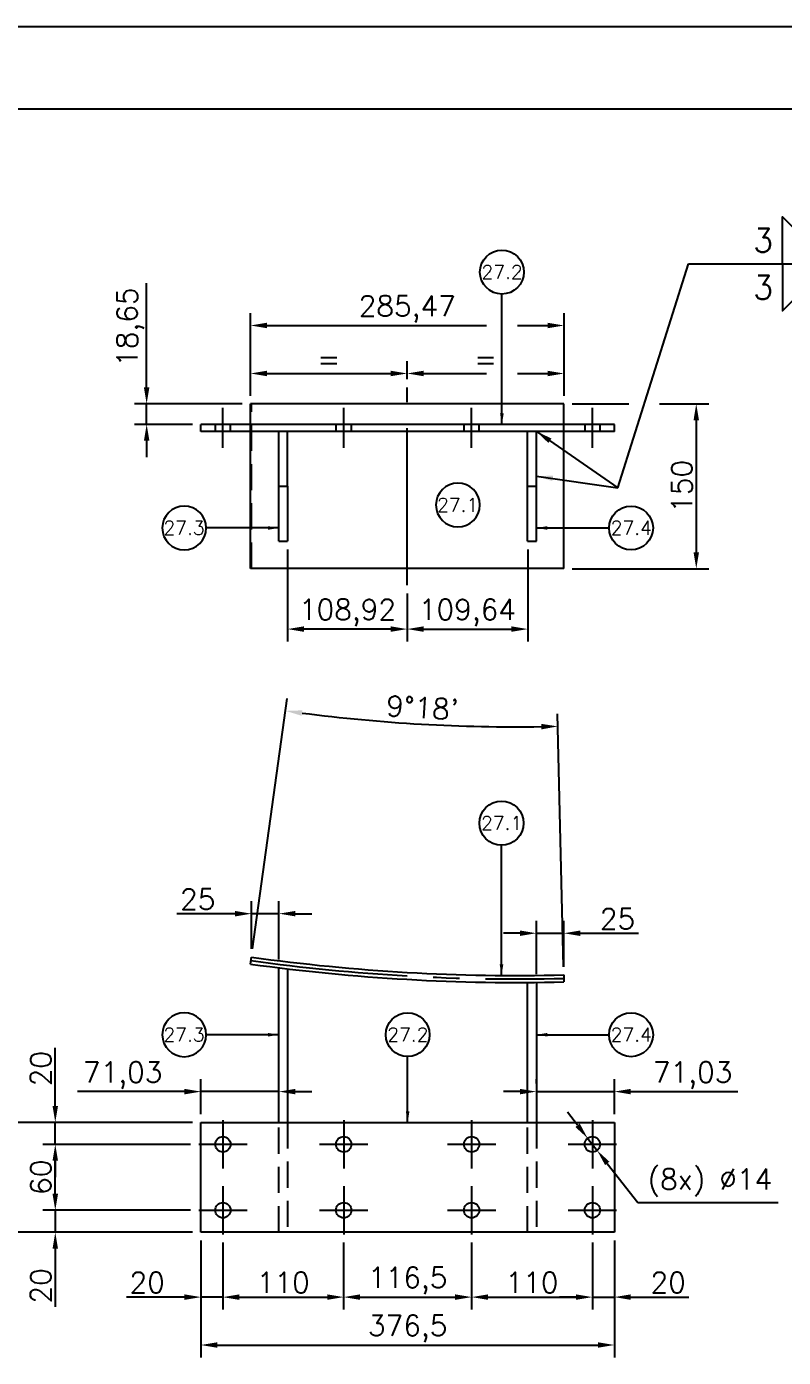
# Model space of a CAD drawing. Header units: metres. Extents: x 0 to 6307, y 0 to 4455.
# Drawn here: x 2689 to 3379, y 3243 to 4455 of the extents above; entities that cross this region are included whole.
import ezdxf
from ezdxf.enums import TextEntityAlignment as Align

# ---------------------------------------------------------------- set-up
doc = ezdxf.new("R2010")
doc.units = ezdxf.units.M
doc.header["$LTSCALE"] = 7.5
doc.linetypes.add('CENTER2', pattern=[28.575, 19.05, -3.175, 3.175, -3.175])
doc.linetypes.add('HIDDEN2', pattern=[4.7625, 3.175, -1.5875])
for name, color, linetype in [('FRL6', 6, 'Continuous'), ('FRL7', 7, 'Continuous'), ('FRR120', 5, 'Continuous'), ('FRR140', 5, 'Continuous'), ('FRR175', 1, 'Continuous'), ('FRR80', 3, 'Continuous'), ('GSB', 7, 'Continuous'), ('MR100', 3, 'Continuous'), ('SC1', 7, 'CENTER2'), ('SDM', 7, 'Continuous'), ('SL4', 4, 'Continuous'), ('ST1', 7, 'HIDDEN2')]:
    doc.layers.add(name, color=color, linetype=linetype)
doc.styles.add('R100', font='simplex.shx', dxfattribs={"height": 2.5})
doc.styles.add('R120', font='simplex.shx', dxfattribs={"height": 3})
doc.styles.add('R140', font='simplex.shx', dxfattribs={"height": 3.5})
doc.styles.add('R80', font='simplex.shx', dxfattribs={"height": 2})
doc.styles.add('ROMANS', font='ROMANS.SHX')
doc.dimstyles.new('5___1-5', dxfattribs={"dimscale": 5, "dimtxt": 2.5, "dimasz": 2, "dimexe": 1.5, "dimexo": 1, "dimgap": 0.5, "dimtad": 1, "dimzin": 12, "dimtxsty": 'ROMANS', "dimcen": 0, "dimclrd": 256, "dimclre": 256, "dimclrt": 3, "dimaunit": 1, "dimazin": 3, "dimtfac": 1, "dimtmove": 0, "dimatfit": 0, "dimfxl": 1, "dimlwd": -1, "dimlwe": -1, "dimarcsym": 0})
doc.dimstyles.new('7.5___1-7.5', dxfattribs={"dimscale": 7.5, "dimtxt": 2.5, "dimasz": 2, "dimexe": 1.5, "dimexo": 1, "dimgap": 0.5, "dimtad": 1, "dimzin": 12, "dimtxsty": 'ROMANS', "dimcen": 0, "dimclrd": 256, "dimclre": 256, "dimclrt": 3, "dimaunit": 1, "dimazin": 3, "dimtfac": 1, "dimtmove": 0, "dimatfit": 0, "dimfxl": 1, "dimlwd": -1, "dimlwe": -1, "dimarcsym": 0})
doc.dimstyles.new('7.5___1-7.5$3', dxfattribs={"dimscale": 7.5, "dimtxt": 2.5, "dimasz": 2, "dimexe": 1.5, "dimexo": 1, "dimgap": 0.5, "dimtad": 1, "dimtoh": 1, "dimzin": 12, "dimtxsty": 'ROMANS', "dimcen": 0, "dimclrd": 256, "dimclre": 256, "dimclrt": 3, "dimaunit": 1, "dimazin": 3, "dimtfac": 1, "dimtmove": 0, "dimatfit": 0, "dimfxl": 1, "dimlwd": -1, "dimlwe": -1, "dimarcsym": 0})

# ---------------------------------------------------------------- blocks, each defined once
blk = doc.blocks.new('A1')
at = {"layer": 'FRL6', "linetype": 'Continuous'}
blk.add_line((25, 584), (831, 584), dxfattribs=at)
at = {"layer": 'FRL7', "linetype": 'Continuous'}
blk.add_line((0, 594), (841, 594), dxfattribs=at)
at = {"layer": 'FRR120', "style": 'R120'}
for tag, p in [('FASE_DO_PROJETO', (659, 46.29)), ('ÁREA_E/OU_SUBÁREA', (659, 40.79)), ('TÍTULO_DO_DESENHO', (659, 35.29)), ('SUBTÍTULO_1_DO_DESENHO', (659, 29.79)), ('SUBTÍTULO_2_DO_DESENHO', (659, 24.29))]:
    blk.add_attdef(tag, p, '', height=3, dxfattribs=at)
at = {"layer": 'FRR140', "style": 'R140', "width": 0.91}
for tag, p in [('NÚMERO_DA_CONTRATADA', (687.72, 12.6)), ('NUMERO_VALE', (752.89, 12.6))]:
    blk.add_attdef(tag, p, '', height=3.5, dxfattribs=at)
for tag, p in [('REVISÃO', (823.5, 14.68)), ('ESCALA', (671, 14.35))]:
    blk.add_attdef(tag, text='', height=3.5, dxfattribs=at).set_placement(p, align=Align.MIDDLE)
at = {"layer": 'FRR175', "style": 'R120'}
for tag, p in [('CLASSIFICAÇÃO', (811.83, 67.73)), ('PROJETO', (716.31, 53.59)), ('N_PROJ_SE', (793.5, 53.59)), ('N_CONTRATO', (796.97, 47.3))]:
    blk.add_attdef(tag, text='', height=3, dxfattribs=at).set_placement(p, align=Align.MIDDLE_CENTER)
at = {"layer": 'FRR80', "style": 'R80'}
for tag, p in [('8A_REV', (476, 77.07)), ('EMIS.', (486, 77.07)), ('PROJ.', (585, 77.07)), ('DES.', (597, 77.07)), ('VER.', (609, 77.07)), ('APR.', (621, 77.07)), ('AUT.', (633.01, 77.07)), ('7A_REV', (476, 71.37)), ('EMIS.', (486, 71.37)), ('PROJ.', (585, 71.37)), ('DES.', (597, 71.37)), ('VER.', (609, 71.37)), ('APR.', (621, 71.37)), ('AUT.', (633.01, 71.37)), ('6A_REV', (476, 65.67)), ('EMIS.', (486, 65.67)), ('PROJ.', (585, 65.67)), ('DES.', (597, 65.67)), ('VER.', (609, 65.67)), ('APR.', (621, 65.67)), ('AUT.', (633.01, 65.67)), ('5A_REV', (476, 59.97)), ('EMIS.', (486, 59.97)), ('PROJ.', (585, 59.97)), ('DES.', (597, 59.97)), ('VER.', (609, 59.97)), ('APR.', (621, 59.97)), ('AUT.', (633.01, 59.97)), ('4A_REV', (476, 54.27)), ('EMIS.', (486, 54.27)), ('PROJ.', (585, 54.27)), ('DES.', (597, 54.27)), ('VER.', (609, 54.27)), ('APR.', (621, 54.27)), ('AUT.', (633.01, 54.27)), ('3A_REV', (476, 48.57)), ('EMIS.', (486, 48.57)), ('PROJ.', (585, 48.57)), ('DES.', (597, 48.57)), ('VER.', (609, 48.57)), ('APR.', (621, 48.57)), ('AUT.', (633.01, 48.57)), ('2A_REV', (476, 42.87)), ('EMIS.', (486, 42.87)), ('PROJ.', (585, 42.87)), ('DES.', (597, 42.87)), ('VER.', (609, 42.87)), ('APR.', (621, 42.87)), ('AUT.', (633.01, 42.87)), ('1a_REV', (476, 37.17)), ('EMIS.', (486, 37.17)), ('PROJ.', (585, 37.17)), ('DES.', (597, 37.17)), ('VER.', (609, 37.17)), ('APR.', (621, 37.17)), ('AUT.', (633.01, 37.17))]:
    blk.add_attdef(tag, text='', height=2, dxfattribs=at).set_placement(p, align=Align.MIDDLE)
for p in [(492.61, 76.08), (492.61, 70.38), (492.61, 64.68), (492.61, 58.98), (492.61, 53.28), (492.61, 47.58), (492.61, 41.88), (492.61, 36.18)]:
    blk.add_attdef('DESCRIÇÃO_DA_REVISÃO', p, '', height=2, dxfattribs=at)
at = {"layer": 'FRR80', "style": 'R80', "width": 0.85}
for p in [(648, 77.07), (648, 71.37), (648, 65.67), (648, 59.97), (648, 54.27), (648, 48.57), (648, 42.87), (648, 37.17)]:
    blk.add_attdef('DATA', text='', height=2, dxfattribs=at).set_placement(p, align=Align.MIDDLE)
blk = doc.blocks.new('*D39')
at = {"layer": 'Defpoints', "color": 0, "transparency": 16777216}
for p in [(2848.2, 3357.4), (2868.2, 3355.4), (2848.2, 3298.3)]:
    blk.add_point(p, dxfattribs=at)
at = {"layer": 'SDM', "transparency": 16777216}
for p, q in [((2848.2, 3349.9), (2848.2, 3287.1)), ((2868.2, 3347.9), (2868.2, 3287.1)), ((2833.2, 3298.3), (2780.4, 3298.3)), ((2868.2, 3298.3), (2848.2, 3298.3)), ((2883.2, 3298.3), (2898.2, 3298.3))]:
    blk.add_line(p, q, dxfattribs=at)
for points in [[(2833.2, 3300.8), (2833.2, 3295.8), (2848.2, 3298.3)], [(2883.2, 3300.8), (2883.2, 3295.8), (2868.2, 3298.3)]]:
    blk.add_solid(points, dxfattribs=at)
at = {"layer": 'SDM', "color": 3, "transparency": 16777216, "insert": (2799.3, 3311.5), "char_height": 18.75, "attachment_point": 5, "style": 'ROMANS'}
blk.add_mtext('20', dxfattribs=at)
blk = doc.blocks.new('*D40')
at = {"layer": 'Defpoints', "color": 0, "transparency": 16777216}
for p in [(2868.2, 3355.4), (2978.2, 3355.4), (2978.2, 3298.3)]:
    blk.add_point(p, dxfattribs=at)
at = {"layer": 'SDM', "transparency": 16777216}
for p, q in [((2868.2, 3347.9), (2868.2, 3287.1)), ((2978.2, 3347.9), (2978.2, 3287.1)), ((2883.2, 3298.3), (2963.2, 3298.3))]:
    blk.add_line(p, q, dxfattribs=at)
for points in [[(2883.2, 3300.8), (2883.2, 3295.8), (2868.2, 3298.3)], [(2963.2, 3300.8), (2963.2, 3295.8), (2978.2, 3298.3)]]:
    blk.add_solid(points, dxfattribs=at)
at = {"layer": 'SDM', "color": 3, "transparency": 16777216, "insert": (2923.2, 3311.5), "char_height": 18.75, "attachment_point": 5, "style": 'ROMANS'}
blk.add_mtext('110', dxfattribs=at)
blk = doc.blocks.new('*D41')
at = {"layer": 'Defpoints', "color": 0, "transparency": 16777216}
for p in [(2978.2, 3355.4), (3094.7, 3355.4), (3094.7, 3298.3)]:
    blk.add_point(p, dxfattribs=at)
at = {"layer": 'SDM', "transparency": 16777216}
for p, q in [((2978.2, 3347.9), (2978.2, 3287.1)), ((3094.7, 3347.9), (3094.7, 3287.1)), ((2993.2, 3298.3), (3079.7, 3298.3))]:
    blk.add_line(p, q, dxfattribs=at)
for points in [[(2993.2, 3300.8), (2993.2, 3295.8), (2978.2, 3298.3)], [(3079.7, 3300.8), (3079.7, 3295.8), (3094.7, 3298.3)]]:
    blk.add_solid(points, dxfattribs=at)
at = {"layer": 'SDM', "color": 3, "transparency": 16777216, "insert": (3036.5, 3313.3), "char_height": 18.75, "attachment_point": 5, "style": 'ROMANS'}
blk.add_mtext('116,5', dxfattribs=at)
blk = doc.blocks.new('*D42')
at = {"layer": 'Defpoints', "color": 0, "transparency": 16777216}
for p in [(3094.7, 3355.4), (3204.7, 3355.4), (3204.7, 3298.3)]:
    blk.add_point(p, dxfattribs=at)
at = {"layer": 'SDM', "transparency": 16777216}
for p, q in [((3094.7, 3347.9), (3094.7, 3287.1)), ((3204.7, 3347.9), (3204.7, 3287.1)), ((3109.7, 3298.3), (3189.7, 3298.3))]:
    blk.add_line(p, q, dxfattribs=at)
for points in [[(3109.7, 3300.8), (3109.7, 3295.8), (3094.7, 3298.3)], [(3189.7, 3300.8), (3189.7, 3295.8), (3204.7, 3298.3)]]:
    blk.add_solid(points, dxfattribs=at)
at = {"layer": 'SDM', "color": 3, "transparency": 16777216, "insert": (3149.7, 3311.5), "char_height": 18.75, "attachment_point": 5, "style": 'ROMANS'}
blk.add_mtext('110', dxfattribs=at)
blk = doc.blocks.new('*D43')
at = {"layer": 'Defpoints', "color": 0, "transparency": 16777216}
for p in [(3224.7, 3357.4), (3204.7, 3355.4), (3224.7, 3298.3)]:
    blk.add_point(p, dxfattribs=at)
at = {"layer": 'SDM', "transparency": 16777216}
for p, q in [((3204.7, 3347.9), (3204.7, 3287.1)), ((3224.7, 3349.9), (3224.7, 3287.1)), ((3189.7, 3298.3), (3174.7, 3298.3)), ((3204.7, 3298.3), (3224.7, 3298.3)), ((3239.7, 3298.3), (3292.6, 3298.3))]:
    blk.add_line(p, q, dxfattribs=at)
for points in [[(3189.7, 3300.8), (3189.7, 3295.8), (3204.7, 3298.3)], [(3239.7, 3300.8), (3239.7, 3295.8), (3224.7, 3298.3)]]:
    blk.add_solid(points, dxfattribs=at)
at = {"layer": 'SDM', "color": 3, "transparency": 16777216, "insert": (3273.7, 3311.5), "char_height": 18.75, "attachment_point": 5, "style": 'ROMANS'}
blk.add_mtext('20', dxfattribs=at)
blk = doc.blocks.new('*D44')
at = {"layer": 'Defpoints', "color": 0, "transparency": 16777216}
for p in [(2848.2, 3357.4), (3224.7, 3357.4), (3224.7, 3254.7)]:
    blk.add_point(p, dxfattribs=at)
at = {"layer": 'SDM', "transparency": 16777216}
for p, q in [((2848.2, 3349.9), (2848.2, 3243.4)), ((3224.7, 3349.9), (3224.7, 3243.4)), ((2863.2, 3254.7), (3209.7, 3254.7))]:
    blk.add_line(p, q, dxfattribs=at)
for points in [[(2863.2, 3257.2), (2863.2, 3252.2), (2848.2, 3254.7)], [(3209.7, 3257.2), (3209.7, 3252.2), (3224.7, 3254.7)]]:
    blk.add_solid(points, dxfattribs=at)
at = {"layer": 'SDM', "color": 3, "transparency": 16777216, "insert": (3036.5, 3269.6), "char_height": 18.75, "attachment_point": 5, "style": 'ROMANS'}
blk.add_mtext('376,5', dxfattribs=at)
blk = doc.blocks.new('*D45')
at = {"layer": 'Defpoints', "color": 0, "transparency": 16777216}
for p in [(2846.2, 3377.4), (2715.6, 3357.4), (2848.2, 3357.4)]:
    blk.add_point(p, dxfattribs=at)
at = {"layer": 'SDM', "transparency": 16777216}
for p, q in [((2715.6, 3392.4), (2715.6, 3407.4)), ((2838.7, 3377.4), (2704.4, 3377.4)), ((2715.6, 3377.4), (2715.6, 3357.4)), ((2840.7, 3357.4), (2704.4, 3357.4)), ((2715.6, 3342.4), (2715.6, 3289.6))]:
    blk.add_line(p, q, dxfattribs=at)
for points in [[(2713.1, 3392.4), (2718.1, 3392.4), (2715.6, 3377.4)], [(2713.1, 3342.4), (2718.1, 3342.4), (2715.6, 3357.4)]]:
    blk.add_solid(points, dxfattribs=at)
at = {"layer": 'SDM', "color": 3, "transparency": 16777216, "insert": (2702.5, 3308.5), "char_height": 18.75, "attachment_point": 5, "rotation": 90, "style": 'ROMANS'}
blk.add_mtext('20', dxfattribs=at)
blk = doc.blocks.new('*D46')
at = {"layer": 'Defpoints', "color": 0, "transparency": 16777216}
for p in [(2715.6, 3437.4), (2846.2, 3437.4), (2846.2, 3377.4)]:
    blk.add_point(p, dxfattribs=at)
at = {"layer": 'SDM', "transparency": 16777216}
for p, q in [((2838.7, 3437.4), (2704.4, 3437.4)), ((2715.6, 3392.4), (2715.6, 3422.4)), ((2838.7, 3377.4), (2704.4, 3377.4))]:
    blk.add_line(p, q, dxfattribs=at)
for points in [[(2713.1, 3422.4), (2718.1, 3422.4), (2715.6, 3437.4)], [(2713.1, 3392.4), (2718.1, 3392.4), (2715.6, 3377.4)]]:
    blk.add_solid(points, dxfattribs=at)
at = {"layer": 'SDM', "color": 3, "transparency": 16777216, "insert": (2702.5, 3407.4), "char_height": 18.75, "attachment_point": 5, "rotation": 90, "style": 'ROMANS'}
blk.add_mtext('60', dxfattribs=at)
blk = doc.blocks.new('*D47')
at = {"layer": 'Defpoints', "color": 0, "transparency": 16777216}
for p in [(2715.6, 3457.4), (2848.2, 3457.4), (2846.2, 3437.4)]:
    blk.add_point(p, dxfattribs=at)
at = {"layer": 'SDM', "transparency": 16777216}
for p, q in [((2715.6, 3472.4), (2715.6, 3525.3)), ((2840.7, 3457.4), (2704.4, 3457.4)), ((2715.6, 3437.4), (2715.6, 3457.4)), ((2838.7, 3437.4), (2704.4, 3437.4)), ((2715.6, 3422.4), (2715.6, 3407.4))]:
    blk.add_line(p, q, dxfattribs=at)
for points in [[(2713.1, 3472.4), (2718.1, 3472.4), (2715.6, 3457.4)], [(2713.1, 3422.4), (2718.1, 3422.4), (2715.6, 3437.4)]]:
    blk.add_solid(points, dxfattribs=at)
at = {"layer": 'SDM', "color": 3, "transparency": 16777216, "insert": (2702.5, 3506.3), "char_height": 18.75, "attachment_point": 5, "rotation": 90, "style": 'ROMANS'}
blk.add_mtext('20', dxfattribs=at)
blk = doc.blocks.new('*D48')
at = {"layer": 'Defpoints', "color": 0, "transparency": 16777216}
for p in [(2848.2, 3457.4), (2658.5, 3357.4), (2848.2, 3357.4)]:
    blk.add_point(p, dxfattribs=at)
at = {"layer": 'SDM', "transparency": 16777216}
for p, q in [((2840.7, 3457.4), (2647.2, 3457.4)), ((2658.5, 3442.4), (2658.5, 3372.4)), ((2840.7, 3357.4), (2647.2, 3357.4))]:
    blk.add_line(p, q, dxfattribs=at)
for points in [[(2656, 3442.4), (2661, 3442.4), (2658.5, 3457.4)], [(2656, 3372.4), (2661, 3372.4), (2658.5, 3357.4)]]:
    blk.add_solid(points, dxfattribs=at)
at = {"layer": 'SDM', "color": 3, "transparency": 16777216, "insert": (2645.3, 3407.4), "char_height": 18.75, "attachment_point": 5, "rotation": 90, "style": 'ROMANS'}
blk.add_mtext('100', dxfattribs=at)
blk = doc.blocks.new('*D49')
at = {"layer": 'Defpoints', "color": 0, "transparency": 16777216}
for p in [(3200.4, 3442.9), (3209, 3431.9)]:
    blk.add_point(p, dxfattribs=at)
at = {"layer": 'SDM', "transparency": 16777216}
for p, q in [((3191.2, 3454.8), (3182, 3466.6)), ((3200.4, 3442.9), (3209, 3431.9)), ((3218.2, 3420.1), (3246, 3384.4)), ((3246, 3384.4), (3373.8, 3384.4))]:
    blk.add_line(p, q, dxfattribs=at)
for points in [[(3193.2, 3456.3), (3189.2, 3453.2), (3200.4, 3442.9)], [(3220.2, 3421.6), (3216.3, 3418.5), (3209, 3431.9)]]:
    blk.add_solid(points, dxfattribs=at)
at = {"layer": 'SDM', "color": 3, "transparency": 16777216, "insert": (3311.8, 3402.5), "char_height": 18.75, "attachment_point": 5, "style": 'ROMANS'}
blk.add_mtext('(8x) ∅14', dxfattribs=at)
blk = doc.blocks.new('*D50')
at = {"layer": 'Defpoints', "color": 0, "transparency": 16777216}
for p in [(3178.9, 4182.9), (2893.4, 4111.5), (3178.9, 4111.5)]:
    blk.add_point(p, dxfattribs=at)
at = {"layer": 'SDM', "transparency": 16777216}
for p, q in [((2893.4, 4119), (2893.4, 4194.1)), ((3178.9, 4119), (3178.9, 4194.1)), ((2908.4, 4182.9), (3108.2, 4182.9)), ((3136.4, 4182.9), (3163.9, 4182.9))]:
    blk.add_line(p, q, dxfattribs=at)
for points in [[(2908.4, 4185.4), (2908.4, 4180.4), (2893.4, 4182.9)], [(3163.9, 4185.4), (3163.9, 4180.4), (3178.9, 4182.9)]]:
    blk.add_solid(points, dxfattribs=at)
at = {"layer": 'SDM', "color": 3, "transparency": 16777216, "insert": (3036.1, 4197.8), "char_height": 18.75, "attachment_point": 5, "style": 'ROMANS'}
blk.add_mtext('285,47', dxfattribs=at)
blk = doc.blocks.new('*D51')
at = {"layer": 'Defpoints', "color": 0, "transparency": 16777216}
for p in [(3178.9, 4111.5), (3178.9, 3961.5), (3299.3, 3961.5)]:
    blk.add_point(p, dxfattribs=at)
at = {"layer": 'SDM', "transparency": 16777216}
for p, q in [((3186.4, 4111.5), (3237.8, 4111.5)), ((3265.9, 4111.5), (3310.6, 4111.5)), ((3299.3, 4096.5), (3299.3, 3976.5)), ((3186.4, 3961.5), (3310.6, 3961.5))]:
    blk.add_line(p, q, dxfattribs=at)
for points in [[(3296.8, 4096.5), (3301.8, 4096.5), (3299.3, 4111.5)], [(3296.8, 3976.5), (3301.8, 3976.5), (3299.3, 3961.5)]]:
    blk.add_solid(points, dxfattribs=at)
at = {"layer": 'SDM', "color": 3, "transparency": 16777216, "insert": (3286.2, 4036.5), "char_height": 18.75, "attachment_point": 5, "rotation": 90, "style": 'ROMANS'}
blk.add_mtext('150', dxfattribs=at)
blk = doc.blocks.new('*D52')
at = {"layer": 'Defpoints', "color": 0, "transparency": 16777216}
for p in [(2798.8, 4111.5), (2893.4, 4111.5), (2848.2, 4092.9)]:
    blk.add_point(p, dxfattribs=at)
at = {"layer": 'SDM', "transparency": 16777216}
for p, q in [((2798.8, 4126.5), (2798.8, 4221.3)), ((2885.9, 4111.5), (2787.6, 4111.5)), ((2798.8, 4092.9), (2798.8, 4111.5)), ((2840.7, 4092.9), (2787.6, 4092.9)), ((2798.8, 4077.9), (2798.8, 4062.9))]:
    blk.add_line(p, q, dxfattribs=at)
for points in [[(2796.3, 4126.5), (2801.3, 4126.5), (2798.8, 4111.5)], [(2796.3, 4077.9), (2801.3, 4077.9), (2798.8, 4092.9)]]:
    blk.add_solid(points, dxfattribs=at)
at = {"layer": 'SDM', "color": 3, "transparency": 16777216, "insert": (2783.9, 4181.4), "char_height": 18.75, "attachment_point": 5, "rotation": 90, "style": 'ROMANS'}
blk.add_mtext('18,65', dxfattribs=at)
blk = doc.blocks.new('*D53')
at = {"layer": 'Defpoints', "color": 0, "transparency": 16777216}
for p in [(2927.2, 3986.5), (3036.1, 3946.5), (2927.2, 3906.5)]:
    blk.add_point(p, dxfattribs=at)
at = {"layer": 'SDM', "transparency": 16777216}
for p, q in [((2927.2, 3979), (2927.2, 3895.3)), ((3036.1, 3939), (3036.1, 3895.3)), ((3021.1, 3906.5), (2942.2, 3906.5))]:
    blk.add_line(p, q, dxfattribs=at)
for points in [[(2942.2, 3909), (2942.2, 3904), (2927.2, 3906.5)], [(3021.1, 3909), (3021.1, 3904), (3036.1, 3906.5)]]:
    blk.add_solid(points, dxfattribs=at)
at = {"layer": 'SDM', "color": 3, "transparency": 16777216, "insert": (2981.7, 3921.4), "char_height": 18.75, "attachment_point": 5, "style": 'ROMANS'}
blk.add_mtext('108,92', dxfattribs=at)
blk = doc.blocks.new('*D54')
at = {"layer": 'Defpoints', "color": 0, "transparency": 16777216}
for p in [(3145.8, 3986.5), (3036.1, 3946.5), (3145.8, 3906.5)]:
    blk.add_point(p, dxfattribs=at)
at = {"layer": 'SDM', "transparency": 16777216}
for p, q in [((3145.8, 3979), (3145.8, 3895.3)), ((3036.1, 3939), (3036.1, 3895.3)), ((3051.1, 3906.5), (3130.8, 3906.5))]:
    blk.add_line(p, q, dxfattribs=at)
for points in [[(3051.1, 3909), (3051.1, 3904), (3036.1, 3906.5)], [(3130.8, 3909), (3130.8, 3904), (3145.8, 3906.5)]]:
    blk.add_solid(points, dxfattribs=at)
at = {"layer": 'SDM', "color": 3, "transparency": 16777216, "insert": (3090.9, 3921.4), "char_height": 18.75, "attachment_point": 5, "style": 'ROMANS'}
blk.add_mtext('109,64', dxfattribs=at)
blk = doc.blocks.new('ITEM')
at = {"layer": 'GSB'}
blk.add_circle((0, 0), 4, dxfattribs=at)
blk = doc.blocks.new('*D69')
at = {"layer": 'Defpoints', "color": 0, "transparency": 16777216}
for p in [(3007.7, 3822.9), (2893.4, 3601.5), (2894.3, 3607.8), (3178.7, 3591.6), (3178.9, 3585.3)]:
    blk.add_point(p, dxfattribs=at)
at = {"layer": 'SDM', "transparency": 16777216}
for p, q in [((2895.3, 3615.3), (2926.9, 3843.2)), ((3178.5, 3599.1), (3172.9, 3829.2))]:
    blk.add_line(p, q, dxfattribs=at)
blk.add_arc((3136, 5348.4), 1530.9, 262.6551, 270.8316, dxfattribs=at)
for points in [[(2939.9, 3827.6), (2940.6, 3832.5), (2925.4, 3832)], [(3158.2, 3820.2), (3158.3, 3815.2), (3173.2, 3817.9)]]:
    blk.add_solid(points, dxfattribs=at)
at = {"layer": 'SDM', "color": 3, "transparency": 16777216, "insert": (3049.9, 3834.9), "char_height": 18.75, "attachment_point": 5, "rotation": 356.7434, "style": 'ROMANS'}
blk.add_mtext("9°18'", dxfattribs=at)
blk = doc.blocks.new('*D70')
at = {"layer": 'Defpoints', "color": 0, "transparency": 16777216}
for p in [(3178.7, 3629.6), (3178.7, 3591.6), (3153.7, 3584.9)]:
    blk.add_point(p, dxfattribs=at)
at = {"layer": 'SDM', "transparency": 16777216}
for p, q in [((3153.7, 3592.4), (3153.7, 3640.8)), ((3178.7, 3599.1), (3178.7, 3640.8)), ((3138.7, 3629.6), (3123.7, 3629.6)), ((3153.7, 3629.6), (3178.7, 3629.6)), ((3193.7, 3629.6), (3246.6, 3629.6))]:
    blk.add_line(p, q, dxfattribs=at)
for points in [[(3138.7, 3632.1), (3138.7, 3627.1), (3153.7, 3629.6)], [(3193.7, 3632.1), (3193.7, 3627.1), (3178.7, 3629.6)]]:
    blk.add_solid(points, dxfattribs=at)
at = {"layer": 'SDM', "color": 3, "transparency": 16777216, "insert": (3227.6, 3642.7), "char_height": 18.75, "attachment_point": 5, "style": 'ROMANS'}
blk.add_mtext('25', dxfattribs=at)
blk = doc.blocks.new('*D71')
at = {"layer": 'Defpoints', "color": 0, "transparency": 16777216}
for p in [(2894.3, 3647.4), (2894.3, 3607.8), (2919.3, 3598.1)]:
    blk.add_point(p, dxfattribs=at)
at = {"layer": 'SDM', "transparency": 16777216}
for p, q in [((2879.3, 3647.4), (2826.4, 3647.4)), ((2894.3, 3615.3), (2894.3, 3658.7)), ((2919.3, 3647.4), (2894.3, 3647.4)), ((2919.3, 3605.6), (2919.3, 3658.7)), ((2934.3, 3647.4), (2949.3, 3647.4))]:
    blk.add_line(p, q, dxfattribs=at)
for points in [[(2879.3, 3649.9), (2879.3, 3644.9), (2894.3, 3647.4)], [(2934.3, 3649.9), (2934.3, 3644.9), (2919.3, 3647.4)]]:
    blk.add_solid(points, dxfattribs=at)
at = {"layer": 'SDM', "color": 3, "transparency": 16777216, "insert": (2845.3, 3660.5), "char_height": 18.75, "attachment_point": 5, "style": 'ROMANS'}
blk.add_mtext('25', dxfattribs=at)
blk = doc.blocks.new('*D91')
at = {"layer": 'Defpoints', "color": 0, "transparency": 16777216}
for p in [(2919.3, 3485.4), (2919.3, 3485.4), (2848.2, 3457.4)]:
    blk.add_point(p, dxfattribs=at)
at = {"layer": 'SDM', "transparency": 16777216}
for p, q in [((2848.2, 3464.9), (2848.2, 3496.6)), ((2919.3, 3492.9), (2919.3, 3496.6)), ((2833.2, 3485.4), (2735.7, 3485.4)), ((2919.3, 3485.4), (2848.2, 3485.4)), ((2934.3, 3485.4), (2949.3, 3485.4))]:
    blk.add_line(p, q, dxfattribs=at)
for points in [[(2833.2, 3487.9), (2833.2, 3482.9), (2848.2, 3485.4)], [(2934.3, 3487.9), (2934.3, 3482.9), (2919.3, 3485.4)]]:
    blk.add_solid(points, dxfattribs=at)
at = {"layer": 'SDM', "color": 3, "transparency": 16777216, "insert": (2777, 3500.3), "char_height": 18.75, "attachment_point": 5, "style": 'ROMANS'}
blk.add_mtext('71,03', dxfattribs=at)
blk = doc.blocks.new('*D92')
at = {"layer": 'Defpoints', "color": 0, "transparency": 16777216}
for p in [(3153.7, 3485.4), (3153.7, 3485.4), (3224.7, 3457.4)]:
    blk.add_point(p, dxfattribs=at)
at = {"layer": 'SDM', "transparency": 16777216}
for p, q in [((3153.7, 3492.9), (3153.7, 3496.6)), ((3224.7, 3464.9), (3224.7, 3496.6)), ((3138.7, 3485.4), (3123.7, 3485.4)), ((3153.7, 3485.4), (3224.7, 3485.4)), ((3239.7, 3485.4), (3337.2, 3485.4))]:
    blk.add_line(p, q, dxfattribs=at)
for points in [[(3138.7, 3487.9), (3138.7, 3482.9), (3153.7, 3485.4)], [(3239.7, 3487.9), (3239.7, 3482.9), (3224.7, 3485.4)]]:
    blk.add_solid(points, dxfattribs=at)
at = {"layer": 'SDM', "color": 3, "transparency": 16777216, "insert": (3296, 3500.3), "char_height": 18.75, "attachment_point": 5, "style": 'ROMANS'}
blk.add_mtext('71,03', dxfattribs=at)
blk = doc.blocks.new('*D93')
at = {"layer": 'Defpoints', "color": 0, "transparency": 16777216}
for p in [(3036.1, 4139.2), (3036.1, 4126.5), (2893.4, 4111.5)]:
    blk.add_point(p, dxfattribs=at)
at = {"layer": 'SDM', "transparency": 16777216}
for p, q in [((2893.4, 4119), (2893.4, 4150.5)), ((3036.1, 4134), (3036.1, 4150.5)), ((2908.4, 4139.2), (3021.1, 4139.2))]:
    blk.add_line(p, q, dxfattribs=at)
for points in [[(2908.4, 4141.7), (2908.4, 4136.7), (2893.4, 4139.2)], [(3021.1, 4141.7), (3021.1, 4136.7), (3036.1, 4139.2)]]:
    blk.add_solid(points, dxfattribs=at)
at = {"layer": 'SDM', "color": 3, "transparency": 16777216, "insert": (2964.8, 4152.3), "char_height": 18.8, "attachment_point": 5, "style": 'ROMANS'}
blk.add_mtext('=', dxfattribs=at)
blk = doc.blocks.new('*D94')
at = {"layer": 'Defpoints', "color": 0, "transparency": 16777216}
for p in [(3178.9, 4139.2), (3036.1, 4126.5), (3178.9, 4111.5)]:
    blk.add_point(p, dxfattribs=at)
at = {"layer": 'SDM', "transparency": 16777216}
for p, q in [((3036.1, 4134), (3036.1, 4150.5)), ((3178.9, 4119), (3178.9, 4150.5)), ((3051.1, 4139.2), (3108.2, 4139.2)), ((3136.4, 4139.2), (3163.9, 4139.2))]:
    blk.add_line(p, q, dxfattribs=at)
for points in [[(3051.1, 4141.7), (3051.1, 4136.7), (3036.1, 4139.2)], [(3163.9, 4141.7), (3163.9, 4136.7), (3178.9, 4139.2)]]:
    blk.add_solid(points, dxfattribs=at)
at = {"layer": 'SDM', "color": 3, "transparency": 16777216, "insert": (3107.5, 4152.3), "char_height": 18.8, "attachment_point": 5, "style": 'ROMANS'}
blk.add_mtext('=', dxfattribs=at)
blk = doc.blocks.new('A$C13f76a61')
blk.add_line((211.6, 42.9), (383.1, 42.9))
for points in [[(297.3, 42.9), (297.3, 85.7), (340.2, 42.9)], [(297.3, 42.9), (297.3, 0), (340.2, 42.9)]]:
    blk.add_lwpolyline(points)
at = {"layer": 'MR100', "style": 'R100'}
for p in [(288.8, 64.3), (288.8, 21.4)]:
    blk.add_attdef('FILETE_DE_SOLDA', text='', height=21.4, dxfattribs=at).set_placement(p, align=Align.MIDDLE_RIGHT)

msp = doc.modelspace()

# ---------------------------------------------------------------- linework, layer by layer
at = {"layer": 'SC1'}
for p, q in [((3036.123, 3946.516), (3036.123, 4126.516)), ((2868.232, 4071.516), (2868.232, 4107.866)), ((2978.232, 4071.516), (2978.232, 4107.866)), ((3094.732, 4071.516), (3094.732, 4107.866)), ((3204.732, 4071.516), (3204.732, 4107.866)), ((2868.232, 3459.415), (2868.232, 3415.415)), ((2978.232, 3459.415), (2978.232, 3415.415)), ((3094.732, 3459.415), (3094.732, 3415.415)), ((3204.732, 3459.415), (3204.732, 3415.415)), ((2846.232, 3437.415), (2890.232, 3437.415)), ((2956.232, 3437.415), (3000.232, 3437.415)), ((3072.732, 3437.415), (3116.732, 3437.415)), ((3182.732, 3437.415), (3226.732, 3437.415)), ((2868.232, 3399.415), (2868.232, 3355.415)), ((2978.232, 3399.415), (2978.232, 3355.415)), ((3094.732, 3399.415), (3094.732, 3355.415)), ((3204.732, 3399.415), (3204.732, 3355.415)), ((2846.232, 3377.415), (2890.232, 3377.415)), ((2956.232, 3377.415), (3000.232, 3377.415)), ((3072.732, 3377.415), (3116.732, 3377.415)), ((3182.732, 3377.415), (3226.732, 3377.415))]:
    msp.add_line(p, q, dxfattribs=at)
msp.add_arc((3135.982, 5348.405), 1760.452, 262.093727, 271.393017, dxfattribs=at)
at = {"layer": 'SL4'}
for p, q in [((2893.39, 4092.866), (2893.39, 4111.516)), ((3178.856, 4111.516), (2893.39, 4111.516)), ((3178.856, 4092.866), (3178.856, 4111.516)), ((2848.232, 4086.516), (2848.232, 4092.866)), ((3224.732, 4092.866), (2848.232, 4092.866)), ((3224.732, 4086.516), (2848.232, 4086.516)), ((2893.39, 3961.516), (2893.39, 4086.516)), ((2919.263, 4036.516), (2919.263, 4086.516)), ((2927.201, 4086.516), (2919.263, 4086.516)), ((2927.201, 4036.516), (2927.201, 4086.516)), ((3153.702, 4086.516), (3145.765, 4086.516)), ((3145.765, 4036.516), (3145.765, 4086.516)), ((3153.702, 4036.516), (3153.702, 4086.516)), ((3178.856, 3961.516), (3178.856, 4086.516)), ((3224.732, 4086.516), (3224.732, 4092.866)), ((2919.263, 3986.516), (2919.263, 4036.516)), ((2919.263, 4036.516), (2927.201, 4036.516)), ((2927.201, 4036.516), (2927.201, 3986.516)), ((3145.765, 4036.516), (3153.702, 4036.516)), ((3145.765, 3986.516), (3145.765, 4036.516)), ((3153.702, 3986.516), (3153.702, 4036.516)), ((2919.263, 3986.516), (2927.201, 3986.516)), ((3145.765, 3986.516), (3153.702, 3986.516)), ((3178.856, 3961.516), (2893.39, 3961.516)), ((2893.39, 3601.542), (2894.263, 3607.832)), ((2919.263, 3457.415), (2919.263, 3598.144)), ((2927.201, 3597.18), (2927.201, 3457.415)), ((3178.702, 3591.647), (3178.856, 3585.299)), ((3145.765, 3457.415), (3145.765, 3584.805)), ((3153.702, 3584.867), (3153.702, 3457.415)), ((2848.232, 3357.415), (2848.232, 3457.415)), ((2848.232, 3457.415), (3224.732, 3457.415)), ((3224.732, 3457.415), (3224.732, 3357.415)), ((3224.732, 3357.415), (2848.232, 3357.415))]:
    msp.add_line(p, q, dxfattribs=at)
for centre in [(2868.232, 3437.415), (2978.232, 3437.415), (3094.732, 3437.415), (3204.732, 3437.415), (2868.232, 3377.415), (2978.232, 3377.415), (3094.732, 3377.415), (3204.732, 3377.415)]:
    msp.add_circle(centre, 7, dxfattribs=at)
for radius in [1763.627, 1757.277]:
    msp.add_arc((3135.982, 5348.405), radius, 262.093727, 271.393017, dxfattribs=at)
at = {"layer": 'ST1'}
for p, q in [((2894.263, 3961.516), (2894.263, 4111.516)), ((3178.702, 3961.516), (3178.702, 4111.516)), ((2861.232, 4092.866), (2861.232, 4086.516)), ((2875.232, 4086.516), (2875.232, 4092.866)), ((2893.39, 4086.516), (2893.39, 4092.866)), ((2971.232, 4092.866), (2971.232, 4086.516)), ((2985.232, 4086.516), (2985.232, 4092.866)), ((3087.732, 4092.866), (3087.732, 4086.516)), ((3101.732, 4086.516), (3101.732, 4092.866)), ((3178.856, 4086.516), (3178.856, 4092.866)), ((3197.732, 4092.866), (3197.732, 4086.516)), ((3211.732, 4086.516), (3211.732, 4092.866)), ((2919.263, 3357.415), (2919.263, 3457.415)), ((2927.201, 3457.415), (2927.201, 3357.415)), ((3145.765, 3357.415), (3145.765, 3457.415)), ((3153.702, 3457.415), (3153.702, 3357.415))]:
    msp.add_line(p, q, dxfattribs=at)

# ---------------------------------------------------------------- block references
at = {"xscale": 7.499999999999915, "yscale": 7.499999999999915, "zscale": 7.499999999999915}
msp.add_blockref('A1', (0, 0), dxfattribs=at)
at = {"layer": 'GSB'}
ref = msp.add_blockref('A$C13f76a61', (3080.555, 4196.189), dxfattribs=at)
ref.add_attrib('FILETE_DE_SOLDA', '3', dxfattribs={"layer": 'MR100', "height": 21.429, "style": 'R100'}).set_placement((3369.33, 4260.475), align=Align.MIDDLE_RIGHT)
ref.add_attrib('FILETE_DE_SOLDA', '3', dxfattribs={"layer": 'MR100', "height": 21.429, "style": 'R100'}).set_placement((3369.33, 4217.617), align=Align.MIDDLE_RIGHT)
ref = msp.add_blockref('ITEM', (3122.296, 4231.494), dxfattribs=dict(at, xscale=4.999999999999943, yscale=4.999999999999943, zscale=4.999999999999943, rotation=180))
ref.add_attrib('1', '27.2', dxfattribs={"color": 3, "height": 12.5, "style": 'R100'}).set_placement((3122.465, 4231.601), align=Align.MIDDLE_CENTER)
ref = msp.add_blockref('ITEM', (3082.224, 4019.475), dxfattribs=dict(at, xscale=-4.999999999999943, yscale=4.999999999999943, zscale=4.999999999999943, rotation=180))
ref.add_attrib('1', '27.1', dxfattribs={"color": 3, "height": 12.5, "style": 'R100'}).set_placement((3082.054, 4019.582), align=Align.MIDDLE_CENTER)
ref = msp.add_blockref('ITEM', (2833.023, 3998.55), dxfattribs=dict(at, xscale=-4.999999999999943, yscale=4.999999999999943, zscale=4.999999999999943, rotation=180))
ref.add_attrib('1', '27.3', dxfattribs={"color": 3, "height": 12.5, "style": 'R100'}).set_placement((2832.853, 3998.657), align=Align.MIDDLE_CENTER)
ref = msp.add_blockref('ITEM', (3239.922, 3998.55), dxfattribs=dict(at, xscale=4.999999999999943, yscale=4.999999999999943, zscale=4.999999999999943, rotation=180))
ref.add_attrib('1', '27.4', dxfattribs={"color": 3, "height": 12.5, "style": 'R100'}).set_placement((3240.092, 3998.657), align=Align.MIDDLE_CENTER)
ref = msp.add_blockref('ITEM', (3121.934, 3729.812), dxfattribs=dict(at, xscale=4.999999999999943, yscale=4.999999999999943, zscale=4.999999999999943, rotation=180))
ref.add_attrib('1', '27.1', dxfattribs={"color": 3, "height": 12.5, "style": 'R100'}).set_placement((3122.104, 3729.919), align=Align.MIDDLE_CENTER)
ref = msp.add_blockref('ITEM', (2833.023, 3537.164), dxfattribs=dict(at, xscale=-4.999999999999943, yscale=4.999999999999943, zscale=4.999999999999943, rotation=180))
ref.add_attrib('1', '27.3', dxfattribs={"color": 3, "height": 12.5, "style": 'R100'}).set_placement((2832.853, 3537.271), align=Align.MIDDLE_CENTER)
ref = msp.add_blockref('ITEM', (3036.482, 3537.242), dxfattribs=dict(at, xscale=4.999999999999943, yscale=4.999999999999943, zscale=4.999999999999943, rotation=180))
ref.add_attrib('1', '27.2', dxfattribs={"color": 3, "height": 12.5, "style": 'R100'}).set_placement((3036.652, 3537.349), align=Align.MIDDLE_CENTER)
ref = msp.add_blockref('ITEM', (3239.922, 3537.164), dxfattribs=dict(at, xscale=4.999999999999943, yscale=4.999999999999943, zscale=4.999999999999943, rotation=180))
ref.add_attrib('1', '27.4', dxfattribs={"color": 3, "height": 12.5, "style": 'R100'}).set_placement((3240.092, 3537.271), align=Align.MIDDLE_CENTER)

# ---------------------------------------------------------------- dimensions: what is measured, and where the dimension line sits
at = {"layer": 'SDM'}
for base, p1, p2, picture, middle in [((2798.814, 4111.516), (2848.232, 4092.866), (2893.39, 4111.516), '*D52', (2783.903, 4181.427)), ((2715.626, 3457.415), (2846.232, 3437.415), (2848.232, 3457.415), '*D47', (2702.501, 3506.344)), ((2658.45, 3357.415), (2848.232, 3457.415), (2848.232, 3357.415), '*D48', (2645.325, 3407.415)), ((2715.626, 3437.415), (2846.232, 3377.415), (2846.232, 3437.415), '*D46', (2702.501, 3407.415)), ((2715.626, 3357.415), (2846.232, 3377.415), (2848.232, 3357.415), '*D45', (2702.501, 3308.487))]:
    dim = msp.add_linear_dim(base=base, p1=p1, p2=p2, angle=90, dimstyle='7.5___1-7.5', dxfattribs=at)
    dim.commit()
    dim.dimension.update_dxf_attribs({"geometry": picture, "text_midpoint": middle})
for base, p1, p2, picture, middle in [((3178.856, 4182.869), (2893.39, 4111.516), (3178.856, 4111.516), '*D50', (3036.123, 4197.779)), ((2927.201, 3906.528), (3036.123, 3946.516), (2927.201, 3986.516), '*D53', (2981.662, 3921.439)), ((3145.765, 3906.528), (3036.123, 3946.516), (3145.765, 3986.516), '*D54', (3090.944, 3921.439)), ((2894.263, 3647.411), (2919.263, 3598.144), (2894.263, 3607.832), '*D71', (2845.335, 3660.536)), ((3178.702, 3629.558), (3153.702, 3584.867), (3178.702, 3591.647), '*D70', (3227.631, 3642.683)), ((2848.232, 3298.347), (2868.232, 3355.415), (2848.232, 3357.415), '*D39', (2799.303, 3311.472)), ((3224.732, 3254.684), (2848.232, 3357.415), (3224.732, 3357.415), '*D44', (3036.482, 3269.594)), ((3224.732, 3298.347), (3204.732, 3355.415), (3224.732, 3357.415), '*D43', (3273.661, 3311.472)), ((2978.232, 3298.347), (2868.232, 3355.415), (2978.232, 3355.415), '*D40', (2923.232, 3311.472)), ((3094.732, 3298.347), (2978.232, 3355.415), (3094.732, 3355.415), '*D41', (3036.482, 3313.257)), ((3204.732, 3298.347), (3094.732, 3355.415), (3204.732, 3355.415), '*D42', (3149.732, 3311.472))]:
    dim = msp.add_linear_dim(base=base, p1=p1, p2=p2, dimstyle='7.5___1-7.5', dxfattribs=at)
    dim.commit()
    dim.dimension.update_dxf_attribs({"geometry": picture, "text_midpoint": middle})
for base, p1, p2, picture, middle in [((3036.123, 4139.207), (2893.39, 4111.516), (3036.123, 4126.516), '*D93', (2964.756, 4152.332)), ((3178.856, 4139.207), (3036.123, 4126.516), (3178.856, 4111.516), '*D94', (3107.49, 4152.332))]:
    dim = msp.add_linear_dim(base=base, p1=p1, p2=p2, text='=', dimstyle='7.5___1-7.5', dxfattribs=at)
    dim.commit()
    dim.dimension.update_dxf_attribs({"geometry": picture, "text_midpoint": middle})
for base, p1, p2, angle, picture, middle in [((3299.337, 3961.516), (3178.856, 4111.516), (3178.856, 3961.516), 90, '*D51', (3299.337, 4036.516)), ((3153.701, 3485.368), (3224.732, 3457.415), (3153.701, 3485.368), 180, '*D92', (3295.982, 3485.368))]:
    dim = msp.add_linear_dim(base=base, p1=p1, p2=p2, angle=angle, dimstyle='7.5___1-7.5', dxfattribs=at)
    dim.commit()
    dim.dimension.update_dxf_attribs({"geometry": picture, "text_midpoint": middle, "dimtype": 160})
dim = msp.add_angular_dim_2l(base=(3007.7055, 3822.8793), line1=((2893.3898, 3601.5424), (2894.2633, 3607.832)), line2=((3178.702, 3591.6474), (3178.8564, 3585.2993)), dimstyle='7.5___1-7.5', dxfattribs=at)
dim.commit()
dim.dimension.update_dxf_attribs({"geometry": '*D69', "text_midpoint": (3049.8607, 3834.8545)})
dim = msp.add_linear_dim(base=(2919.263, 3485.368), p1=(2848.232, 3457.415), p2=(2919.263, 3485.368), dimstyle='7.5___1-7.5', dxfattribs=at)
dim.commit()
dim.dimension.update_dxf_attribs({"geometry": '*D91', "text_midpoint": (2776.982, 3485.368), "dimtype": 160})
dim = msp.add_diameter_dim_2p(p1=(3200.433, 3442.94), p2=(3209.031, 3431.891), text='(8x) <>', dimstyle='7.5___1-7.5$3', dxfattribs=at)
dim.commit()
dim.dimension.update_dxf_attribs({"geometry": '*D49', "text_midpoint": (3311.769, 3384.42), "dimtype": 163})

# ---------------------------------------------------------------- leaders
at = {"layer": 'GSB'}
for points in [[(3153.702, 4045.836), (3227.761, 4035.196), (3292.187, 4239.046)], [(3153.702, 4086.516), (3227.761, 4035.196)]]:
    msp.add_leader(points, dimstyle='7.5___1-7.5', override={"dimtad": 0}, dxfattribs=at)
at = {"layer": 'SDM'}
for points in [[(3122.296, 4092.866), (3122.296, 4211.494)], [(2919.263, 3998.55), (2853.023, 3998.55)], [(3153.682, 3998.55), (3219.922, 3998.55)], [(3121.934, 3591.184), (3121.934, 3709.812)], [(2919.263, 3537.164), (2853.023, 3537.164)], [(3153.682, 3537.164), (3219.922, 3537.164)], [(3036.482, 3457.415), (3036.482, 3517.242)]]:
    msp.add_leader(points, dimstyle='5___1-5', override={"dimgap": 0.5, "dimtad": 0}, dxfattribs=at)

doc.saveas('drawing.dxf')
